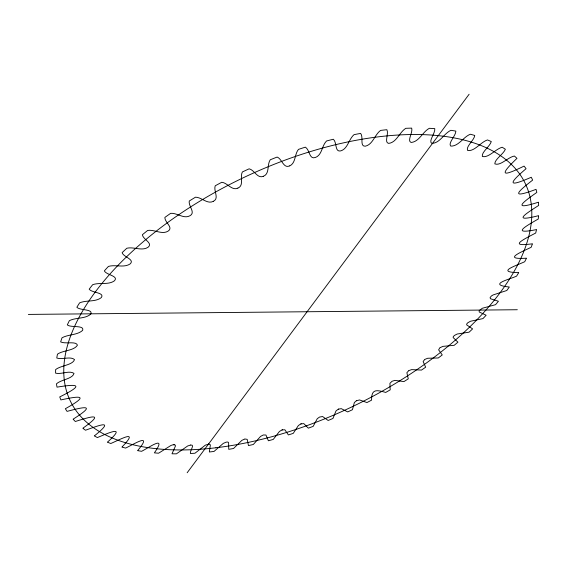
<?xml version="1.0" encoding="UTF-8"?>
<svg xmlns="http://www.w3.org/2000/svg" width="567" height="567" viewBox="0 0 567 567"><rect width="100%" height="100%" fill="white"/><g stroke="black" fill="none" stroke-linecap="round" stroke-linejoin="round"><path stroke-width="0.85" d="M190.689 445.01L187.656 445.988L176.422 453.834A260.26 130.991 -25.5 0 1 172.007 453.791L175.508 445.896L174.962 444.868L172.978 444.783L170.993 445.442L158.59 453.203A260.26 130.991 -25.5 0 1 154.373 452.856C167.506 434.166 149.064 447.583 141.608 451.297A260.26 130.991 -25.5 0 1 137.618 450.63C153.062 432.139 134.641 443.791 125.633 448.072A260.26 130.991 -25.5 0 1 121.912 447.087C139.645 428.737 121.168 439.021 110.834 443.5A260.26 130.991 -25.5 0 1 107.425 442.182C127.043 424.619 109.247 432.656 97.389 437.561A260.26 130.991 -25.5 0 1 94.342 435.903C115.618 418.871 99.53 425.207 85.489 430.225A260.26 130.991 -25.5 0 1 82.846 428.227C105.058 412.5 92.017 416.192 75.319 421.494A260.26 130.991 -25.5 0 1 73.122 419.162C96.021 404.703 86.12 406.241 67.055 411.387A260.26 130.991 -25.5 0 1 65.361 408.715C87.821 396.163 83.129 394.986 60.903 399.919A260.26 130.991 -25.5 0 1 59.741 396.928C81.577 386.056 81.761 383.037 57.026 387.148A260.26 130.991 -25.5 0 1 56.452 383.845C61.052 379.529 72.541 379.047 74.001 373.377C69.124 370.166 61.335 374.652 55.601 373.15A260.26 130.991 -25.5 0 1 55.644 369.564C60.726 365.474 72.831 365.141 74.511 359.542C70.145 355.998 62.157 359.96 56.771 358.011A260.26 130.991 -25.5 0 1 57.458 354.169C63.249 350.151 73.774 350.945 77.438 345.204C76.297 340.824 64.95 344.297 60.648 341.88A260.26 130.991 -25.5 0 1 62.016 337.812C68.352 334.247 77.19 335.288 82.64 330.391C84.703 324.749 70.542 327.932 67.331 324.898A260.26 130.991 -25.5 0 1 69.387 320.653C75.985 317.336 85.007 319.072 90.685 314.196C93.633 308.809 79.819 310.638 76.857 307.25A260.26 130.991 -25.5 0 1 79.6 302.877C86.397 299.908 95.376 302.303 101.295 297.611C105.079 292.416 91.684 292.933 89.21 289.163A260.26 130.991 -25.5 0 1 92.648 284.719C99.558 282.146 108.375 285.265 114.463 280.785C119.035 275.923 106.227 274.995 104.342 270.87A260.26 130.991 -25.5 0 1 108.439 266.412C115.356 264.335 123.726 268.063 129.971 264.045C135.407 259.48 123.266 257.042 122.132 252.634A260.26 130.991 -25.5 0 1 126.845 248.233C133.72 246.574 141.814 251.316 148.022 247.304C153.416 243.066 143.019 239.635 142.388 234.724A260.26 130.991 -25.5 0 1 147.668 230.443C154.38 229.309 161.829 234.88 168.016 231.194C173.849 227.487 164.65 222.455 164.869 217.423A260.26 130.991 -25.5 0 1 170.646 213.341C177.124 212.745 183.786 219.223 189.902 215.772C195.984 212.526 188.18 206.14 189.272 201.023A260.26 130.991 -25.5 0 1 195.466 197.196C201.618 197.167 207.238 204.496 213.27 201.349M187.16 472.758L469.122 94.242M439.794 347.925L438.61 349.825L442.246 354.935A260.26 130.991 -25.5 0 1 438.284 357.968L427.681 358.259L424.91 359.386M440.098 347.67L442.905 346.373L454.195 345.31A260.26 130.991 -25.5 0 0 457.93 342.156L453.153 337.571L453.281 336.642L454.415 335.458L457.2 334.02L469.129 332.163A260.26 130.991 -25.5 0 0 472.594 328.895L466.698 324.912L466.691 324.041L467.697 322.836L470.454 321.269L482.949 318.597A260.26 130.991 -25.5 0 0 486.132 315.238L479.228 312.006L479.172 310.695L482.326 308.257L495.544 304.685A260.26 130.991 -25.5 0 0 498.414 301.254L490.455 298.738L490.079 297.632L491.32 296.045L493.099 294.946L506.792 290.51A260.26 130.991 -25.5 0 0 509.315 287.022C487.266 284.684 509.116 279.503 516.565 276.15A260.26 130.991 -25.5 0 0 518.706 272.635C495.14 272.238 516.112 265.774 524.723 261.713A260.26 130.991 -25.5 0 0 526.452 258.191C501.887 259.778 521.264 252.095 531.144 247.297A260.26 130.991 -25.5 0 0 532.434 243.803C506.905 247.247 524.567 238.891 535.695 233.03A260.26 130.991 -25.5 0 0 536.502 229.592C510.47 234.816 525.701 226.205 538.239 219.032A260.26 130.991 -25.5 0 0 538.537 215.68C512.015 222.448 524.794 214.383 538.65 205.445A260.26 130.991 -25.5 0 0 538.416 202.221C512.469 210.4 521.399 203.227 536.821 192.426A260.26 130.991 -25.5 0 0 536.028 189.357C511.094 198.656 515.793 193.141 532.647 180.122A260.26 130.991 -25.5 0 0 531.272 177.258C508.358 187.216 507.649 184.395 526.056 168.711A260.26 130.991 -25.5 0 0 524.071 166.088C503.191 176.365 497.869 176.649 516.969 158.363A260.26 130.991 -25.5 0 0 514.382 156.031C507.968 157.179 500.463 166.251 494.807 163.849C494.821 159.15 503.248 154.323 505.381 149.263A260.26 130.991 -25.5 0 0 502.178 147.25C495.586 148.944 488.463 158.278 482.333 156.471C481.433 152.034 489.817 146.647 491.284 141.573A260.26 130.991 -25.5 0 0 487.478 139.936C480.618 142.119 474.777 151.517 467.69 150.538C465.479 146.598 474.196 140.354 474.742 135.463A260.26 130.991 -25.5 0 0 470.355 134.237C463.31 136.902 458.653 146.449 450.758 146.109C447.753 143.146 455.932 135.74 455.854 131.105A260.26 130.991 -25.5 0 0 450.914 130.318C443.954 133.443 439.879 143.274 431.827 143.38C428.113 141.346 435.499 133.032 434.761 128.617A260.26 130.991 -25.5 0 0 429.318 128.312C422.571 131.884 419.162 141.863 411.089 142.459C406.808 140.843 413.109 132.48 411.677 128.128A260.26 130.991 -25.5 0 0 405.788 128.319C399.352 132.281 396.702 142.43 388.671 143.394C383.923 142.565 389.054 133.748 386.864 129.708A260.26 130.991 -25.5 0 0 380.592 130.417C374.659 134.684 372.895 144.578 365.276 146.201C359.535 146.513 363.709 137.086 360.626 133.415A260.26 130.991 -25.5 0 0 354.056 134.641C348.705 139.156 347.904 148.767 340.739 150.893C334.594 152.325 337.131 142.459 333.325 139.241A260.26 130.991 -25.5 0 0 326.557 140.977C321.772 145.634 322.155 155.152 315.323 157.498C309.15 159.71 309.915 149.929 305.351 147.151A260.26 130.991 -25.5 0 0 298.49 149.383C294.429 154.174 295.924 163.062 289.744 165.862M424.548 359.655L423.138 361.562L425.654 367.189A260.26 130.991 -25.5 0 1 421.494 370.081L411.635 369.613L408.878 370.598M408.651 370.754L406.879 372.71L408.275 378.841A260.26 130.991 -25.5 0 1 403.938 381.584L394.866 380.386L392.066 381.272L389.926 383.32L390.209 389.848A260.26 130.991 -25.5 0 1 385.723 392.428C376.162 389.706 371.428 388.948 371.569 400.153A260.26 130.991 -25.5 0 1 366.948 402.556L359.535 399.941L356.437 400.756M213.327 201.32C219.585 198.415 213.291 190.895 215.24 185.778A260.26 130.991 -25.5 0 1 221.761 182.276C227.523 182.822 231.889 190.966 237.842 188.138M237.899 188.102C244.356 185.522 239.65 176.904 242.392 171.95A260.26 130.991 -25.5 0 1 249.133 168.824C254.441 169.958 257.333 178.825 263.244 176.323M356.352 400.798L354.361 402.535L352.447 409.707A260.26 130.991 -25.5 0 1 347.727 411.918L341.284 408.651L338.627 409.091M338.109 409.317L335.969 410.983L332.949 418.46A260.26 130.991 -25.5 0 1 328.151 420.466L322.602 416.532L319.582 417.043L317.265 418.687L313.175 426.363A260.26 130.991 -25.5 0 1 308.335 428.156L303.806 423.606L300.907 423.91L298.405 425.505L293.238 433.372A260.26 130.991 -25.5 0 1 288.369 434.932L284.868 429.779L282.097 429.906L279.467 431.43L273.244 439.425A260.26 130.991 -25.5 0 1 268.375 440.757L265.958 435.031L263.322 434.974L260.565 436.413L253.3 444.493A260.26 130.991 -25.5 0 1 248.459 445.57L247.191 439.354L245.015 439M338.322 409.225L338.712 409.055M263.301 176.302C269.984 173.899 266.773 164.671 270.282 159.759A260.26 130.991 -25.5 0 1 277.143 157.059C282.005 158.866 283.436 168.803 289.624 165.904M300.864 423.925L301.254 423.79M282.054 429.921L282.621 429.751M244.632 439.071L241.847 440.375L233.519 448.511A260.26 130.991 -25.5 0 1 228.742 449.326L228.6 442.558L227.842 442.04L226.19 442.14L223.299 443.387L214.021 451.438A260.26 130.991 -25.5 0 1 209.336 451.984L210.4 444.833L209.032 444.067L205.382 445.138L194.949 453.231A260.26 130.991 -25.5 0 1 190.377 453.487C189.803 450.645 195.218 444.464 190.767 445.01M208.748 444.089L208.337 444.117M28.35 314.416L517.317 309.731M173.807 444.741L174.267 444.769M215.907 447.774A252.131 126.781 -25.5 0 0 528.586 191.859A252.131 126.781 -25.5 0 0 148.866 237.041A252.131 126.781 -25.5 0 0 215.907 447.774"/></g></svg>
